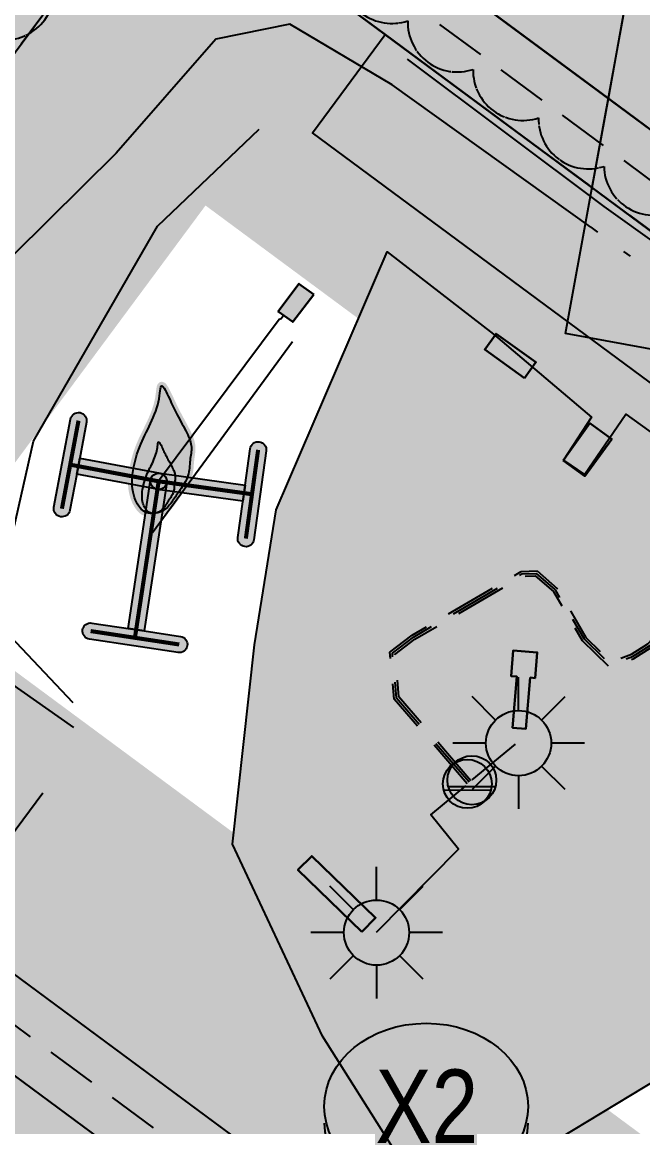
# Model space of a CAD drawing. Extents: x 391873 to 399328, y 6054492 to 6062838.
# Drawn here: x 396271.2 to 396347.4, y 6061966.1 to 6062101.7 of the extents above; entities that cross this region are included whole.
import ezdxf
from ezdxf.enums import TextEntityAlignment as Align

# ---------------------------------------------------------------- set-up
doc = ezdxf.new("R2010")
doc.units = 0
doc.header["$LTSCALE"] = 5
doc.header["$PDSIZE"] = 0.5
for name, pattern in [('0', [1, 1, 0]), ('foc-ACCESSROAD', [3.75, 2.5, -1.25]), ('foc-TIELINE', [1.875, 1.25, -0.625]), ('foc-TOPO', [1, 0.2, -0.8]), ('UG_PIPE', [1.875, 1.25, -0.625])]:
    doc.linetypes.add(name, pattern=pattern)
doc.layers.get('Defpoints').update_dxf_attribs({"color": 9})
for name, color, linetype, true_color in [('AS-PIPE-AG', 7, 'Continuous', 0x7d00fa), ('AS-STRUCTURE-H', 7, 'Continuous', 0xa8a8a8), ('P-TEMP-BLUE-H', 7, 'Continuous', 0x99e6ff)]:
    doc.layers.add(name, color=color, linetype=linetype, true_color=true_color)
for name, color, linetype in [('AS-PIPE-UG', 44, 'UG_PIPE'), ('AS-ROADS', 254, 'Continuous'), ('AS-SYMBOL', 7, 'Continuous'), ('C-RW', 13, 'Continuous'), ('C-WS', 13, 'foc-ACCESSROAD'), ('C-WS-S', 8, 'Continuous'), ('P-BUFFER-H 30m', 51, 'Continuous'), ('P-CROSSINGS', 250, 'Continuous'), ('P-PROPOSED', 10, 'Continuous'), ('P-PROPOSED-H', 21, 'Continuous'), ('P-TEMP-BLUE', 146, 'Continuous'), ('P-TXT', 4, 'Continuous'), ('T-BUSH', 110, '0'), ('T-GENERAL', 48, 'foc-TOPO'), ('T-SLOPE', 48, 'Continuous'), ('T-TIE', 201, 'foc-TIELINE')]:
    doc.layers.add(name, color=color, linetype=linetype)
doc.layers.add('AS-STRUCTURE', color=7, linetype='Continuous', lineweight=30, true_color=0x595959)
doc.layers.add('F-AR-T', color=190, linetype='Continuous', lineweight=9)
doc.layers.add('P-EXISTINGDISPO', color=175, linetype='Continuous', plot=False)
doc.styles.add('80CG', font='ARIALN.TTF', dxfattribs={"height": 10})
doc.styles.add('Crossing', font='ARIALN.TTF', dxfattribs={"height": 10})
doc.dimstyles.new('Compass 5 000', dxfattribs={"dimscale": 5, "dimtxt": 9, "dimasz": 2, "dimexe": 0.2, "dimexo": 0.0625, "dimgap": 0.5, "dimtad": 0, "dimtih": 1, "dimtoh": 1, "dimzin": 0, "dimdsep": 46, "dimtxsty": '80CG', "dimcen": 0.1, "dimse1": 1, "dimse2": 1, "dimclrd": 256, "dimclrt": 256, "dimaunit": 1, "dimadec": 4, "dimazin": 0, "dimtfac": 0.06, "dimtofl": 0, "dimtmove": 0, "dimatfit": 1, "dimfxl": 0.2, "dimtolj": 1, "dimtzin": 0, "dimlwd": -1, "dimarcsym": 0})

# ---------------------------------------------------------------- blocks, each defined once
blk = doc.blocks.new('*D65')
at = {"layer": 'Defpoints', "color": 0, "transparency": 16777216}
for p in [(396469.7040866739, 6062039.105457297), (396238.2492876239, 6061760.679206785), (396254.3096762304, 6061748.764531227)]:
    blk.add_point(p, dxfattribs=at)
at = {"layer": 'F-AR-T', "transparency": 16777216}
for p, q in [((396445.612455376, 6062056.978248399), (396437.581212685, 6062062.936363943)), ((396477.7353293654, 6062033.147341752), (396485.7665720563, 6062027.189226209)), ((396485.7665720563, 6062027.189226209), (396495.7665720568, 6062027.189226209))]:
    blk.add_line(p, q, dxfattribs=at)
for points in [[(396446.6054746332, 6062058.316788848), (396444.6194361183, 6062055.63970795), (396453.6436980674, 6062051.020132855)], [(396478.7283486226, 6062034.485882201), (396476.7423101077, 6062031.808801304), (396469.7040866739, 6062039.105457297)]]:
    blk.add_solid(points, dxfattribs=at)
at = {"layer": 'F-AR-T', "transparency": 16777216, "insert": (396545.173120487, 6062027.189226209), "char_height": 10, "attachment_point": 5, "style": '80CG', "bg_fill": 3, "box_fill_scale": 1.1, "bg_fill_color": 256, "bg_fill_true_color": 13158600, "bg_fill_transparency": 0}
blk.add_mtext('\\A1;Ovintiv\\P20.00 Access R/W\\PPlan 792 2649\\PLOC 770009', dxfattribs=at)
blk = doc.blocks.new('*D81')
at = {"layer": 'Defpoints', "color": 0, "transparency": 16777216}
for p in [(396254.1852636011, 6061996.698505617), (396248.2309146561, 6061988.669374643), (396255.8949307133, 6061982.985792438)]:
    blk.add_point(p, dxfattribs=at)
at = {"layer": 'P-TXT', "transparency": 16777216}
for p, q in [((396267.805975541, 6061999.047219109), (396273.7626714231, 6062007.079514805)), ((396249.9382348307, 6061974.95349674), (396243.9815389486, 6061966.921201043)), ((396243.9815389486, 6061966.921201043), (396233.9815389481, 6061966.921201043))]:
    blk.add_line(p, q, dxfattribs=at)
for points in [[(396266.4672595914, 6062000.040001756), (396269.1446914901, 6061998.054436461), (396261.8492796584, 6061991.014923411)], [(396248.5995188812, 6061975.946279387), (396251.2769507798, 6061973.960714093), (396255.8949307133, 6061982.985792438)]]:
    blk.add_solid(points, dxfattribs=at)
at = {"layer": 'P-TXT', "transparency": 16777216, "insert": (396221.229151499, 6061966.921201043), "char_height": 10, "attachment_point": 5, "style": '80CG'}
blk.add_mtext('\\A1;10.0', dxfattribs=at)
blk = doc.blocks.new('*U97')
h = blk.add_hatch(color=255)
h.dxf.hatch_style = 1
edge = h.paths.add_edge_path()
edge.add_arc((0.2034931282958751, 1.081013666304159), 0.2, -10.660768184100277, 169.3392318158997, ccw=False)
edge.add_line((0.4000410676239039, 1.044014915704909), (0.1595491887287788, -0.2335466899272789))
edge.add_line((0.1595491887287788, -0.2335466899272788), (-0.006945188967846211, -1.118012416903409))
edge.add_arc((-0.2034931282958751, -1.081013666304159), 0.2, 169.3392318158997, 349.33923181589967, ccw=False)
edge.add_line((-0.4000410676239039, -1.044014915704909), (0.006945188967846239, 1.118012416903409))
h = blk.add_hatch(color=255)
h.dxf.hatch_style = 1
edge = h.paths.add_edge_path()
edge.add_arc((2.170599999998343, -0.4086000002098128), 0.2, -100.66076818410028, 79.33923181589972, ccw=False)
edge.add_line((2.133601249399093, -0.6051479395378416), (0.1595491887287788, -0.2335466899272788))
edge.add_line((0.1595491887287788, -0.2335466899272788), (0.2335466899272788, 0.1595491887287788))
edge.add_line((0.2335466899272788, 0.1595491887287788), (2.207598750597593, -0.212052060881784))
at = {"color": 255}
blk.add_lwpolyline([(0.006945188967846211, 1.118012416903409, -0.9999999999999999), (0.4000410676239039, 1.044014915704909), (0.1595491887287788, -0.2335466899272788), (-0.006945188967846211, -1.118012416903409, -0.9999999999999999), (-0.4000410676239039, -1.044014915704909)], format="xyb", close=True, dxfattribs=at)
at = {"color": 72, "const_width": 0.1, "flags": 128}
for points in [[(0.203493128295875, 1.081013666304159), (-0.203493128295875, -1.081013666304159)], [(2.170599999998343, -0.4086000002098128), (0, 0)]]:
    blk.add_lwpolyline(points, dxfattribs=at)
at = {"color": 255, "flags": 128}
blk.add_lwpolyline([(2.207598750597593, -0.212052060881784, -0.9999999999999999), (2.133601249399093, -0.6051479395378416), (0.1595491887287788, -0.2335466899272788), (0.2335466899272788, 0.1595491887287788)], format="xyb", close=True, dxfattribs=at)
blk = doc.blocks.new('*U98')
h = blk.add_hatch(color=255)
h.dxf.hatch_style = 1
edge = h.paths.add_edge_path()
edge.add_arc((0.5821999999976222, 3.842399999841165), 0.2, -8.61591321735898, 171.384086782641, ccw=False)
edge.add_line((0.7799429622494549, 3.812438009255254), (0.2277049528377442, 0.1677809716659215))
edge.add_line((0.2277049528377441, 0.1677809716659214), (-0.1677809716659213, 0.2277049528377441))
edge.add_line((-0.1677809716659213, 0.2277049528377441), (0.3844570377457894, 3.872361990427077))
h = blk.add_hatch(color=255)
h.dxf.hatch_style = 1
edge = h.paths.add_edge_path()
edge.add_arc((-1.08758629238508, 0.1647909482225126), 0.2, 81.38408678264102, 261.38408678264096, ccw=False)
edge.add_line((-1.057624301799169, 0.3625339104743454), (0.2277049528377442, 0.1677809716659214))
edge.add_line((0.2277049528377441, 0.1677809716659214), (1.117548282970992, 0.03295201402932021))
edge.add_arc((1.08758629238508, -0.1647909482225126), 0.2, -98.61591321735898, 81.38408678264102, ccw=False)
edge.add_line((1.057624301799169, -0.3625339104743454), (-1.117548282970992, -0.03295201402932024))
at = {"color": 255, "flags": 128}
blk.add_lwpolyline([(0.3844570377457894, 3.872361990427077, -0.9999999999999999), (0.7799429622494549, 3.812438009255254), (0.2277049528377441, 0.1677809716659214), (-0.1677809716659213, 0.2277049528377441)], format="xyb", close=True, dxfattribs=at)
at = {"color": 72, "const_width": 0.1, "flags": 128}
for points in [[(0.5821999999976222, 3.842399999841165), (0, 0)], [(-1.08758629238508, 0.1647909482225126), (1.08758629238508, -0.1647909482225126)]]:
    blk.add_lwpolyline(points, dxfattribs=at)
at = {"color": 255}
blk.add_lwpolyline([(-1.117548282970992, -0.03295201402932021, -0.9999999999999999), (-1.057624301799169, 0.3625339104743454), (0.2277049528377441, 0.1677809716659214), (1.117548282970992, 0.03295201402932021, -0.9999999999999999), (1.057624301799169, -0.3625339104743454)], format="xyb", close=True, dxfattribs=at)
blk = doc.blocks.new('*U96')
h = blk.add_hatch(color=255)
h.dxf.hatch_style = 1
edge = h.paths.add_edge_path()
edge.add_arc((-0.1506198829767783, -1.089639229677448), 0.2, 172.1299266197276, 352.12992661972754, ccw=False)
edge.add_line((-0.3487361065544961, -1.062253796408943), (-0.1707307903092126, 0.2255016568462229))
edge.add_line((-0.1707307903092126, 0.2255016568462229), (-0.04749634060093944, 1.117024662945953))
edge.add_arc((0.1506198829767783, 1.089639229677448), 0.2, -7.870073380272515, 172.1299266197276, ccw=False)
edge.add_line((0.3487361065544961, 1.062253796408943), (0.04749634060093944, -1.117024662945953))
h = blk.add_hatch(color=255)
h.dxf.hatch_style = 1
edge = h.paths.add_edge_path()
edge.add_arc((-2.290400000003693, 0.3165999998666436), 0.2, 82.12992661972748, 262.1299266197275, ccw=False)
edge.add_line((-2.263014566735188, 0.5147162234443613), (-0.1707307903092126, 0.2255016568462229))
edge.add_line((-0.1707307903092126, 0.2255016568462229), (-0.2255016568462229, -0.1707307903092126))
edge.add_line((-0.2255016568462229, -0.1707307903092126), (-2.317785433272199, 0.1184837762889258))
at = {"color": 255}
blk.add_lwpolyline([(0.04749634060093944, -1.117024662945953, -0.9999999999999999), (-0.3487361065544961, -1.062253796408943), (-0.1707307903092126, 0.2255016568462229), (-0.04749634060093944, 1.117024662945953, -0.9999999999999999), (0.3487361065544961, 1.062253796408943)], format="xyb", close=True, dxfattribs=at)
at = {"color": 72, "const_width": 0.09999999999999999, "flags": 128}
for points in [[(-0.1506198829767783, -1.089639229677448), (0.1506198829767783, 1.089639229677448)], [(-2.290400000003693, 0.3165999998666436), (0, 0)]]:
    blk.add_lwpolyline(points, dxfattribs=at)
at = {"color": 255, "flags": 128}
blk.add_lwpolyline([(-2.317785433272199, 0.1184837762889258, -0.9999999999999999), (-2.263014566735188, 0.5147162234443613), (-0.1707307903092126, 0.2255016568462229), (-0.2255016568462229, -0.1707307903092126)], format="xyb", close=True, dxfattribs=at)
blk = doc.blocks.new('GAS')
h = blk.add_hatch(color=255)
h.dxf.hatch_style = 1
edge = h.paths.add_edge_path()
edge.add_arc((0, 0), 0.9, 0, 360)
for p, q in [((0, 0.8077887887338874), (0, 1.615577579286764)), ((-0.5711929310346023, 0.5711929297831376), (-1.142385862069204, 1.142385861385264)), ((0.5711929310309642, 0.5711929297831376), (1.142385862065566, 1.142385861385264)), ((-0.8077887898725749, 0), (-1.615577579628734, 0)), ((1.615577579625096, 0), (0.8077887898689368, 0)), ((-0.5711929310346023, -0.5711929316021271), (-1.142385862069204, -1.142385863204253)), ((0, -0.8077887905528768), (0, -1.615577581105753)), ((1.142385862065566, -1.142385863204253), (0.5711929310309642, -0.5711929316021271))]:
    blk.add_line(p, q)
blk.add_circle((0, 0), 0.8000000000000003)
blk = doc.blocks.new('RISER')
h = blk.add_hatch(color=255)
h.dxf.hatch_style = 1
edge = h.paths.add_edge_path()
edge.add_arc((0, 0), 0.7000000000000001, 0, 360)
blk.add_hatch(color=13).paths.add_polyline_path([(0.5809894393423747, -0.1498374831999172), (-0.5809055220925075, -0.1501624933266612, 0.7745966773228882)])
at = {"color": 13}
blk.add_line((-0.5809055220925075, -0.1501624933266612), (0.5809894393423747, -0.1498374831996898), dxfattribs=at)
blk.add_circle((0, 0), 0.6000000000000001, dxfattribs=at)
blk = doc.blocks.new('FLARE')
h = blk.add_hatch(color=255)
h.dxf.hatch_style = 1
h.paths.add_polyline_path([(0.1630320972290065, 2.409313236706794, 0.1141467632221378), (0.1250993457797449, 2.433655417312366), (0.1088195083939354, 2.43947328620925, 0.2615510427471396), (0.01228329441437381, 2.423059325648637), (-0.0002928845460701268, 2.412888226760515, 0.1312683871871916), (-0.03069049929035828, 2.371170205451563), (-0.0403414745342161, 2.34618771202986, 0.04149673464157563), (-0.04501147543487605, 2.330289243332572), (-0.05280251308795414, 2.292391773310328, 0.01517427261739508), (-0.05384358019000501, 2.286413430146922), (-0.06083994869550224, 2.237497402078816, 0.004375720112688995), (-0.06107259026975953, 2.23576267765452), (-0.06829918574658222, 2.178046923421107), (-0.0767055072428775, 2.114273803319065), (-0.08723210560856387, 2.046743008326075), (-0.1008617274383141, 1.977017887141301), (-0.1184638349695888, 1.905789010878152), (-0.1399980537898955, 1.832891742222273), (-0.165009697106143, 1.758727201517786), (-0.1929730450428906, 1.683866594860774), (-0.2233497954184713, 1.60885622983119), (-0.2555948076005734, 1.534221823064172), (-0.2891597781163, 1.460471904826363), (-0.3235093019975466, 1.388071535445761), (-0.3582355143262248, 1.317103372173506), (-0.3931520966361859, 1.246738300544393, 0.0005045250073197409), (-0.393241619305627, 1.246557433331645), (-0.4280325482577609, 1.176088778543317, 0.002398381573305534), (-0.4284531146331574, 1.175226531012413), (-0.4628196563025995, 1.103901769288996, 0.004176833610438316), (-0.4635322637877834, 1.10239066260101), (-0.4972990603346261, 1.029208637198735, 0.005735221063402881), (-0.4982362067057693, 1.027114776605913), (-0.5312279036770633, 0.9510743266978352, 0.006994466690975538), (-0.5323054205728113, 0.9484925052875042), (-0.5643466611254553, 0.8685924706494461, 0.007909996454017219), (-0.565477640608151, 0.8656377253421397), (-0.596393068524776, 0.7808769464941179, 0.00832295336894586), (-0.5974815419867809, 0.7777309746904848), (-0.6270247343309165, 0.687510761006024, 0.008095012799091889), (-0.6279823792210664, 0.6844178304461366), (-0.65562263760512, 0.589749368266439, 0.008067263584583907), (-0.6564768862372148, 0.586637805520013), (-0.6816124467113696, 0.488934750964745, 0.008386967293609592), (-0.682393630988372, 0.4856724261449017), (-0.7044227277037862, 0.3863484347757549, 0.009056116951485603), (-0.7051428544946248, 0.3827985916846046), (-0.7234637230540102, 0.2832673190976038, 0.0101230972408485), (-0.7241159215082007, 0.2792713695439488), (-0.7381267960809055, 0.180946472069536, 0.01168878153921921), (-0.7386779240368924, 0.1763041984943357), (-0.7477770397272252, 0.08059933152867416, 0.01392493150706976), (-0.7481495528336382, 0.07504291175405342), (-0.7517351447422698, -0.01662826831443454, 0.01648764755476579), (-0.751775504424586, -0.02322141147692491), (-0.7494532461241761, -0.1096877263146325, 0.0172550975033143), (-0.7490301445905061, -0.1165747265852133), (-0.7412354621301347, -0.1976349020501402, 0.0173496807282524), (-0.7403322338650469, -0.2045136391934648), (-0.7277079935738584, -0.280208879124757, 0.01731107374903002), (-0.7263335825737158, -0.2869934199284216), (-0.7095226498604461, -0.3573649271609156, 0.01715007316037549), (-0.7077013987691316, -0.3639766875257919), (-0.6873466385732172, -0.4290656658859007, 0.01688598954500328), (-0.6851148027817544, -0.4354386374104706), (-0.6618590810321621, -0.495286289105934, 0.01654583772152696), (-0.659259873071278, -0.5013709011798255), (-0.6337460546819784, -0.5560184310170371, 0.01616359382742195), (-0.6308237470875611, -0.5617838596122056), (-0.6036946983695088, -0.6112724695199176, 0.01632933640717796), (-0.6003704601607751, -0.6168929902771652), (-0.5721284282226407, -0.6612700839627905, 0.01882821901808565), (-0.5678500629983319, -0.6674648955427074), (-0.5384348256411613, -0.706802674624214, 0.02208722808901792), (-0.5328395223768894, -0.7136343495528763), (-0.5020502381739789, -0.748011215639508, 0.02534474641372956), (-0.4949172688247927, -0.7552060626705952), (-0.4625530990269908, -0.7847004174302583, 0.02823391018185538), (-0.45379690066693, -0.7918187372686134), (-0.4196570034109754, -0.8165089822950904, 0.03029822487402322), (-0.4094341742020333, -0.8229975615938656), (-0.3733177098620217, -0.8429620989779778, 0.03112942539292592), (-0.3620774059963878, -0.8482914603118843), (-0.3237835335712589, -0.8636086912295013, 0.03054396698192365), (-0.312194791265938, -0.8674417514978359), (-0.2715226711479772, -0.8781900775727536, 0.02846504161184355), (-0.2603759324993007, -0.8804664258459525), (-0.217280730677885, -0.8867387933466944, 0.02531087199272317), (-0.2072074565876392, -0.8876876765864381), (-0.1622683670429979, -0.8896352071496949, 0.02282955606346771), (-0.1531413265511219, -0.8896138391964996), (-0.1070935497809842, -0.8874022000120476, 0.02122574350962235), (-0.09864175731490832, -0.8866357506367422), (-0.05222049380608951, -0.8804306075278419, 0.02040118138435665), (-0.0441861344006611, -0.8790210038739588), (0.001873415334557649, -0.8689880240290222, 0.0202993126767644), (0.009727197601023363, -0.8669401621152701), (0.05468983305763686, -0.853245011815261, 0.02091139742750381), (0.06257911797001725, -0.8504766404139446), (0.1057096377444395, -0.8332849859339149, 0.02227661457910154), (0.1138278041144076, -0.8296221675066136), (0.1543910086074902, -0.8090996760372491, 0.02371211864441566), (0.1626372138707666, -0.8044240637718758), (0.2000736442423658, -0.7807851527827552, 0.02240801372930035), (0.2074267451134801, -0.7756675027885649), (0.2418799123770441, -0.7493215999502354, 0.01993019930964967), (0.248012238098454, -0.7442325747526866), (0.2798013952742622, -0.7156378585530092, 0.01714637725024879), (0.2847388589470938, -0.7108803880175856), (0.3141832588480611, -0.6804950376306351, 0.01421119969875763), (0.3180207118894032, -0.6763028761683927), (0.3454396079141588, -0.6445850697148217, 0.01122078129585392), (0.3482975782208086, -0.6411250287897019), (0.3740102231131459, -0.6085329464044662, 0.008212229870679833), (0.3760020490408351, -0.6059211100200628), (0.4003276961593656, -0.5729129294836639, 0.005171985051005823), (0.401537703579379, -0.5712349659013398), (0.424795605995314, -0.53826886641491, 0.002523236428071751), (0.4253732711513294, -0.5374412399714856), (0.4478754059746279, -0.5048530386004586, 0.001671211206814557), (0.4482533995142148, -0.5043016858176088), (0.4702826413740695, -0.4719377514927601, 0.001229486896353451), (0.4705583684881276, -0.471530521935847), (0.4923903156886809, -0.4391148618271927, 0.0007495538788668235), (0.4925574282788148, -0.438865931628925), (0.5144676789132063, -0.4061225523430494, 0.0002596875935044995), (0.514525401937135, -0.4060361921995082), (0.5367421864684729, -0.372759985084258), (0.5595642728985695, -0.3386401857442252), (0.5831778648935142, -0.3035329798490238), (0.607951843929186, -0.2670216177154998), (0.6341361012891866, -0.2287011453649939, 0.001310707375278497), (0.6344307497056434, -0.2282674934556326), (0.6614813227824925, -0.1882301486118649, 0.003726400826645832), (0.6623065489438886, -0.1869888951414396), (0.6894496357235766, -0.145494510374192, 0.006064526798539383), (0.6907528078481846, -0.1434485711690741), (0.7173065161150589, -0.1006224674679288, 0.008451711548543414), (0.7190390649848268, -0.09771976694969453), (0.7443215042803786, -0.0536872667478292, 0.01099124898588364), (0.7464260872875457, -0.04982782771276106), (0.769755364919547, -0.004714252476105685, 0.01376732836086321), (0.772148844331241, 0.0002441803767396777), (0.7928430697793374, 0.04631350947215651, 0.01683895507199145), (0.7953938615028164, 0.05254534784603493), (0.8127711420420383, 0.09944510836385234, 0.01910380518638523), (0.8151496114769543, 0.1067041127375887), (0.8287516477103054, 0.1542875886100319, 0.01698700840973597), (0.8303957372736477, 0.1608784678142001), (0.8406585932461894, 0.2089133617282641, 0.01363633084881302), (0.8416521976578224, 0.2142756011569418), (0.8492355290181877, 0.2625082216420651, 0.01024443528238307), (0.8497888567762857, 0.2665680316240469), (0.8553523195478192, 0.3147446872569617, 0.0068463173993783), (0.8556291873210284, 0.3174690534510773), (0.8598324370941555, 0.3653360525090648, 0.003418623913774153), (0.8599427362169081, 0.3666990303927378), (0.8634423229450476, 0.4139608519133162), (0.8668473886755237, 0.4596857331482624), (0.8707401288593246, 0.5030113675518351), (0.8756282496360654, 0.5448509776294941), (0.8813378521517734, 0.5864660457268656), (0.8873828021532972, 0.6280772952743519, 0.001278252002904068), (0.8874550143445958, 0.6285834701991462), (0.8932209473932744, 0.6697525523311469, 0.004735189850015235), (0.8934658768885129, 0.6716306823414016), (0.8983578028637567, 0.7121295795834612, 0.008354098302083784), (0.8987030259086168, 0.7154531042056078), (0.9021828408622241, 0.75544537573046, 0.01205918207346762), (0.9024849294255546, 0.7602588771740102), (0.9040145289800421, 0.7999080822507949, 0.01571240246026586), (0.9040593731406261, 0.8061913319629639), (0.9031006534023618, 0.8456610300245302, 0.01845717632507855), (0.9026492913435504, 0.8530275713542324), (0.8987629786461184, 0.8925139796015173, 0.01810220708916207), (0.8977937230738462, 0.8996873040011906), (0.8909358674536634, 0.9395172733920845, 0.01653276059977034), (0.8895992885263695, 0.9459920557751502), (0.879824770247069, 0.9865250941611521, 0.01457553302435534), (0.8782937174219114, 0.992149400806511), (0.8656574176820868, 1.033745016382454, 0.01243497837575419), (0.8640939609831548, 1.038466090801421), (0.8486507600246114, 1.081483792357176, 0.01028279715252608), (0.8471818501639063, 1.085325207919141), (0.8289866287777841, 1.1301245026375, 0.008240343276031311), (0.8276962308264046, 1.133157309748867), (0.8068038696619624, 1.180097706517472, 0.006379654618366747), (0.8057366003449715, 1.182415551430722), (0.7822019792802166, 1.231856558833897, 0.004735158973083994), (0.7813717629251187, 1.233558926835485), (0.7553332356219471, 1.285692223224714, 0.003387961163554182), (0.7547195080078382, 1.286900453828139), (0.726649311643996, 1.341246400784939, 0.002344699311552419), (0.726215008948202, 1.342077658792732), (0.6966688538486778, 1.397988790262843, 0.001492132360714422), (0.6963884178585431, 1.398515656000882), (0.6659220141482365, 1.45534450452692, 0.0007458364838583804), (0.6657806617477036, 1.455607226680513), (0.6349416073499015, 1.512721344286319), (0.6043657958689437, 1.569324818642599), (0.5746746397999232, 1.624646136689535), (0.546427730434516, 1.678022301111923), (0.5199549151584506, 1.729134218674517), (0.4949395311050466, 1.778549316597264), (0.470960739057773, 1.826951456662755), (0.4476150022237562, 1.874993483579374), (0.4245026860771759, 1.923321645915848), (0.4012291856815864, 1.972571630980383), (0.3774051620748651, 2.023366620696834), (0.3526543196530838, 2.076299872759591, 0.0003317879365586399), (0.3525980258418713, 2.076420057287578), (0.3267419364965463, 2.131526316092277, 0.001848684476789197), (0.326425357539847, 2.132194594113116), (0.2999704787325754, 2.187509614592045, 0.003799708921444465), (0.2993043280912389, 2.188875712202162), (0.2729062665603124, 2.241982841521803, 0.006473332154774659), (0.271723844587541, 2.244286308707615), (0.2460382108656631, 2.292768892743425, 0.01086492763971847), (0.2439209376934741, 2.296563647060566), (0.2196033399013686, 2.338005032860565, 0.01952409355597318), (0.2153926095197676, 2.344578746802426), (0.193098656127404, 2.376562280301869, 0.04107679177579166), (0.1826467970204249, 2.389204208808678)])
at = {"color": 13, "flags": 128}
for points in [[(0.1092462304914079, -0.7198699219818536), (0.06868302599832532, -0.7403924134498538), (0.02555250622754102, -0.7575840679285193), (-0.01941012922907248, -0.7712792182294379), (-0.06546967896065325, -0.7813121980736923), (-0.1118909424658341, -0.7875173411823653), (-0.1579387192432478, -0.7897289803670446), (-0.2028778087915271, -0.7877814498035605), (-0.2459730106093048, -0.7815090823035007), (-0.2866451307309035, -0.7707607562272187), (-0.3249390031523944, -0.7554435253089196), (-0.361055467496044, -0.7354789879220789), (-0.3951953647483606, -0.7107887428949198), (-0.4275595345316106, -0.6812943881461706), (-0.458348818741797, -0.6469175220493071), (-0.4877640560916916, -0.6075797429778049), (-0.5160060880225501, -0.5632026493051399), (-0.5431351367260504, -0.5137140394301696), (-0.5686489551262639, -0.459066509579543), (-0.5919046768976841, -0.3992188578242803), (-0.6122594370790466, -0.3341298795069179), (-0.6290703697995923, -0.2637583722437284), (-0.6416946100980567, -0.188063132286743), (-0.6494892925584281, -0.1070029567974871), (-0.6518115508552, -0.02053664202799155), (-0.6482259589429304, 0.0711345381157571), (-0.6391268432562356, 0.1668394050236657), (-0.6251159686908068, 0.2651643024316854), (-0.6067951001423353, 0.3646955749852623), (-0.5847660034160072, 0.4640195664203475), (-0.5596304429527663, 0.5617226209276396), (-0.5319901845577988, 0.6563910831525845), (-0.5024469922173012, 0.7466112968311336), (-0.4715315642752103, 0.8313720757494139), (-0.4394903237734979, 0.9112721102562773), (-0.4064986267476343, 0.9873125602960044), (-0.3727318301425839, 1.060494585812876), (-0.3383652886295749, 1.131819347205919), (-0.303574359153572, 1.202288003055173), (-0.2685343968405505, 1.272901714214413), (-0.2334207581807277, 1.344661640627919), (-0.1984718644816894, 1.418325334538849), (-0.1641783985942311, 1.493675923752335), (-0.1310941081865167, 1.570252926553394), (-0.09977274229095201, 1.647595863500783), (-0.07076804857570096, 1.725244254243762), (-0.04463377516367473, 1.802737618431593), (-0.02192367063253187, 1.879615475258788), (-0.003191483105183579, 1.955417345284104), (0.01127887500479119, 2.029443425085219), (0.02228283548538457, 2.100036618953482), (0.03088566446967889, 2.1653005094729), (0.03815262945499853, 2.223338677863239), (0.04514899793866789, 2.272254705799014), (0.05294003559902194, 2.310152175864232), (0.06259101084287977, 2.335134669278659), (0.07516718980332371, 2.345305768171556), (0.09144702718549524, 2.339487899275582), (0.1110617269805516, 2.319378871374965), (0.1333556803874671, 2.287395337857333), (0.1576732781504688, 2.245953952110312), (0.1833589119232784, 2.197471367976277), (0.2097569733596174, 2.144364238842854), (0.2362118522942183, 2.089049218097671), (0.2620679412902973, 2.033942960037848), (0.2868437470315257, 1.980956320307769), (0.3107542413235933, 1.929976967216817), (0.3341885114568868, 1.880386770876385), (0.3575356451765401, 1.831567601852612), (0.38118472977294, 1.782901330711638), (0.4055248534459679, 1.733769828474351), (0.4309451025765156, 1.683554964797395), (0.4578345662739594, 1.631638610701657), (0.4864248641897575, 1.577613569492996), (0.5163177540598554, 1.521916375890896), (0.5469575250717753, 1.465194496445065), (0.5777884673225344, 1.4080953995242), (0.6082548709091498, 1.351266551223262), (0.6378010259286384, 1.295355419910948), (0.6658712224780174, 1.241009472591713), (0.6919097497448092, 1.188876176270014), (0.7154443707950122, 1.139435168892987), (0.7363367319303507, 1.092494772178497), (0.7545319533310249, 1.047695477422849), (0.7699751542677404, 1.004677775922346), (0.782611454011203, 0.9630821603375352), (0.7923859722868656, 0.922549121964721), (0.7992438279106864, 0.8827191525549551), (0.8031301406081184, 0.8432327443140366), (0.8040888603463827, 0.8037630462192737), (0.8025592607882572, 0.764113841155222), (0.7990794458382879, 0.7241215696874406), (0.7941875198557682, 0.6836226723814889), (0.788421586745244, 0.6424535898029262), (0.782319751320756, 0.6004507616078172), (0.7764201174868504, 0.5574506292712158), (0.771260789148073, 0.5132896324491867), (0.7671802438526356, 0.4678737544006708), (0.763718453268666, 0.4213871441559149), (0.760215760434221, 0.3740834938932949), (0.756012510661094, 0.3262164948816917), (0.7504490478968364, 0.2780398392994812), (0.7428657165437471, 0.2298072188702918), (0.7326028605493775, 0.1817723248630045), (0.7190008243160264, 0.1341888490012479), (0.7016235437877185, 0.08728908851003325), (0.6809293183468981, 0.04121975943667167), (0.6576000407367246, -0.003893815760648067), (0.632317601426621, -0.04792631598797925), (0.6057638931597467, -0.09075241969662784), (0.5786208064055245, -0.1322468044284051), (0.5515702334523667, -0.1722841490893643), (0.5252940656791907, -0.2107391316760641), (0.5003146131602989, -0.2475533162444208), (0.4765158589325438, -0.2829358097235399), (0.4536222042734153, -0.3171626060113795), (0.4313580504604033, -0.3505096971869079), (0.4094477996804926, -0.383253076693336), (0.3876158523016784, -0.4156687370643795), (0.3655866105109453, -0.4480326712885017), (0.3430844755857834, -0.4806208728089132), (0.3198265733008157, -0.5135869721063955), (0.2955009260549559, -0.5465951528142341), (0.2697882811989984, -0.5791872351485381), (0.2423693851742428, -0.6109050415991533), (0.2129249853314832, -0.6412903919274413), (0.1811358281120192, -0.6698851081685007), (0.1466826608666452, -0.6962310109931877)], [(0.01771430217195302, -0.7488637190410827), (-0.0050010924351227, -0.7603563146451506), (-0.0291541835249518, -0.7699836407530256), (-0.05433325921694632, -0.777652925267148), (-0.08012660717577091, -0.7832713938162215), (-0.1061225146113429, -0.7867462738479389), (-0.1319092696430744, -0.7879847919004987), (-0.1570751599356299, -0.7868941745120992), (-0.1812084731536743, -0.7833816491304333), (-0.2039848602944403, -0.7773625863640063), (-0.2254294288686651, -0.768784937195278), (-0.2456546488101594, -0.7576047962222674), (-0.2647729914169759, -0.7437782589524886), (-0.2828969266229251, -0.7272614199839609), (-0.3001389252713125, -0.7080103748241982), (-0.3166114582054433, -0.6859812189807144), (-0.332426996268623, -0.6611300465967815), (-0.3476192635243933, -0.6334164247211902), (-0.3619070019194623, -0.6028138083868271), (-0.3749302061660273, -0.5692991232583609), (-0.3863288718857802, -0.5328492954552075), (-0.3957429942456656, -0.4934412510967832), (-0.4028125688673754, -0.4510519167572511), (-0.4071775909178541, -0.4056582185560274), (-0.4084780555640464, -0.3572370821577806), (-0.4064701240931754, -0.3059012212409016), (-0.4013746190903476, -0.252306496081701), (-0.3935285292609478, -0.1972445531512221), (-0.3832688433103613, -0.1415070407394978), (-0.3709325490344781, -0.08588560577231874), (-0.3568566351386835, -0.03117189517547558), (-0.3413780903283623, 0.02184244367049359), (-0.3248339028541523, 0.07236576338505074), (-0.3075212628427835, 0.1198317993791989), (-0.2895781683801033, 0.1645758186848525), (-0.2711028180638095, 0.2071584711254673), (-0.252193411855842, 0.2481404051602567), (-0.2329481488086458, 0.2880822715221711), (-0.213465227974666, 0.3275447191251715), (-0.1938428493158426, 0.3670883973379659), (-0.1741792118846206, 0.4072739559840102), (-0.1546078313222097, 0.44852562477422), (-0.135403490079625, 0.4907219543335941), (-0.1168762876513938, 0.5336050760840862), (-0.09933632262254832, 0.5769171205381554), (-0.08309369403286837, 0.6204002195725025), (-0.06845850137688103, 0.6637965032448392), (-0.05574084278487135, 0.7068481034318665), (-0.04525081775136641, 0.7492971506460435), (-0.03714741686417256, 0.7907517554438073), (-0.0309851991769392, 0.8302839440100342), (-0.02616761483659502, 0.8668317225735791), (-0.02209811444481602, 0.8993330969085491), (-0.01818014814853086, 0.9267260723343043), (-0.01381716700416291, 0.9479486555344465), (-0.008412621158640832, 0.9619388518283358), (-0.001369960758893285, 0.9676346674448268), (0.007746748193312669, 0.9643766609722206), (0.01873097991483519, 0.9531156049840774), (0.03121559413193609, 0.9352048262323933), (0.04483344875188777, 0.9119976505596696), (0.05921740395569941, 0.8848474033536604), (0.07400031810539076, 0.8551074109116144), (0.08881505047247629, 0.8241309995307802), (0.1032944603284704, 0.7932714945989119), (0.117168911598128, 0.7635989766592957), (0.1305587881834072, 0.735050538691894), (0.143681979549001, 0.7072800288322014), (0.1567563742501079, 0.679941294306218), (0.1699998617514211, 0.6526881823399435), (0.183630330608139, 0.6251745410688727), (0.1978656702849548, 0.5970542172642581), (0.2129237697918143, 0.5679810590615944), (0.228934337170358, 0.5377270361302635), (0.2456743552247644, 0.506536607458429), (0.2628326271551487, 0.474772355387131), (0.2800979547973839, 0.4427968608931678), (0.2971591408968379, 0.4109727058628323), (0.313704987289384, 0.3796624726371647), (0.3294242976298847, 0.3492287417382158), (0.3440058728447184, 0.3200340959617733), (0.3571852605236927, 0.2923471318306383), (0.3688849830869003, 0.2660605094158655), (0.3790743068893789, 0.2409729043345124), (0.3877224991956609, 0.2168829917488893), (0.3947988272702787, 0.1935894468213064), (0.40027255746827, 0.1708909456235688), (0.4041129565994197, 0.1485861628632392), (0.406289291473513, 0.126473773702628), (0.4068261748361692, 0.1043707432424981), (0.405969599083619, 0.08216718815197055), (0.4040209025479271, 0.05977151640286138), (0.4012814240159059, 0.03709213369324971), (0.3980525018196204, 0.01403744754020408), (0.394635473836388, -0.009484136358196338), (0.391331678853021, -0.03356421048488301), (0.388442454746837, -0.05829436868702942), (0.3861573497633799, -0.08372726024867916), (0.3842187467998883, -0.1097597621130717), (0.3822572391218273, -0.1362498062055693), (0.3799034190851671, -0.1630553258157761), (0.3767878799553728, -0.1900342528690544), (0.3725412140884146, -0.2170445202002611), (0.3667940147497575, -0.2439440610990005), (0.3591768747501192, -0.2705908074906347), (0.3494455974905577, -0.2968546734384745), (0.337856831461977, -0.3226534974648985), (0.3247924357456213, -0.3479170997754863), (0.3106342698774824, -0.3725753001210705), (0.2957641929388046, -0.3965579177977361), (0.2805640644655796, -0.4197947734658101), (0.2654157435390516, -0.4422156864213775), (0.2507010896952124, -0.4637504764152709), (0.2367125964301522, -0.4843664198281203), (0.2233852939898497, -0.5041806163765159), (0.2105648474898771, -0.523347621952098), (0.1980969211363117, -0.542021993356002), (0.1858271804994729, -0.5603582855703735), (0.1736012902401853, -0.5785110553963477), (0.1612649150192738, -0.5966348587255652), (0.1486637194975629, -0.6148842514496664), (0.1356392942543607, -0.6333452672199655), (0.1220169317239197, -0.651829848452735), (0.1076178502589755, -0.670081414414426), (0.09226326866701129, -0.6878433861904796), (0.07577440484601539, -0.7048591821378523), (0.0579724766939762, -0.7208722233419849), (0.03867870301837684, -0.7356259290693288)]]:
    blk.add_lwpolyline(points, close=True, dxfattribs=at)
blk = doc.blocks.new('xing2')
h = blk.add_hatch(color=50)
h.dxf.hatch_style = 1
edge = h.paths.add_edge_path()
edge.add_ellipse((0, 0), major_axis=(-12.5, 0), ratio=0.8162973455633619, start_angle=0, end_angle=360)
h = blk.add_hatch(color=250)
h.dxf.hatch_style = 1
edge = h.paths.add_edge_path()
edge.add_ellipse((0, -2.047489049626165), major_axis=(-12.5, 0), ratio=0.8162973455633619, start_angle=0, end_angle=180)
edge.add_line((12.5, -2.047489049626165), (12.5, 0))
edge.add_ellipse((0, 0), major_axis=(-12.5, 0), ratio=0.8162973455633619, start_angle=0, end_angle=180, ccw=False)
edge.add_line((-12.5, 0), (-12.5, -2.047489049626165))
at = {"color": 250}
blk.add_ellipse((0, 0), major_axis=(-12.5, 0), ratio=0.8162973455633619, dxfattribs=at)
blk.add_ellipse((0, -2.047489049626165), major_axis=(-12.5, 0), ratio=0.8162973455633619, start_param=0, end_param=3.141592653589793, dxfattribs=at)
at = {"color": 250, "style": 'Crossing'}
blk.add_attdef('CROSSING', text='', height=9, dxfattribs=at).set_placement((0.08916442567715421, 0.0199513138486509), align=Align.MIDDLE_CENTER)
at = {"color": 250, "style": 'Crossing', "flags": 1}
for tag, p in [('OWNER', (0.08916442567715421, -12.49201765665748)), ('DESCRIPTION', (0.08916442567715421, -25.770021277247)), ('LOCATION', (0.08916442567715421, -39.30337514164421)), ('DWG_REF', (0.08916442567715421, -52.83672900604233))]:
    blk.add_attdef(tag, text='', height=9, dxfattribs=at).set_placement(p, align=Align.MIDDLE_CENTER)

msp = doc.modelspace()

# ---------------------------------------------------------------- hatches: boundary and pattern name
at = {"layer": 'AS-ROADS'}
h = msp.add_hatch(color=256, dxfattribs=at)
h.dxf.hatch_style = 1
h.paths.add_polyline_path([(396321.331, 6061953.183), (396316.936, 6061963.117), (396308.07, 6061977.22), (396297.034, 6062000.794), (396299.7559999992, 6062025.24), (396302.3949999993, 6062041.828), (396316.014, 6062073.526), (396329.0659999992, 6062063.415), (396341.097, 6062053.211), (396337.6359999992, 6062047.945), (396340.2469999992, 6062046.188), (396345.315, 6062053.582), (396351.8709999992, 6062048.814), (396347.683, 6062043.916), (396357.843, 6062031.965), (396364.939, 6062039.63), (396369.003, 6062036.437), (396365.186, 6062030.99), (396370.9669999992, 6062026.893), (396367.6809999992, 6062021.583), (396370.6119999993, 6062019.789), (396376.023, 6062027.006), (396379.33, 6062025.316), (396384.412, 6062030.924), (396395.1449999993, 6062022.449), (396391.835, 6062019.743), (396390.1529999992, 6062014.088), (396384.1637966392, 6062011.359907094), (396381.6375581052, 6062009.035585574), (396380.1763885756, 6061998.433870501), (396387.3637724459, 6061985.4414786), (396372.773, 6061987.218), (396352.922, 6061974.167), (396335.3379999992, 6061963.540999988), (396334.173, 6061954.807), (396333.3393190063, 6061941.395318238), (396327.1623084227, 6061945.014092083)])
at = {"layer": 'AS-STRUCTURE-H'}
h = msp.add_hatch(color=256, dxfattribs=at)
h.dxf.hatch_style = 1
h.paths.add_polyline_path([(396307.001, 6062068.26), (396305.187, 6062069.594), (396302.66, 6062066.203), (396304.436, 6062064.903)])
h = msp.add_hatch(color=256, dxfattribs=at)
h.dxf.hatch_style = 1
h.paths.add_polyline_path([(396332.878, 6062057.994), (396334.2599999993, 6062059.964), (396329.3759999992, 6062063.45), (396327.981, 6062061.534)])
h = msp.add_hatch(color=256, dxfattribs=at)
h.dxf.hatch_style = 1
h.paths.add_polyline_path([(396337.6249999992, 6062047.9), (396340.262, 6062045.971), (396343.579, 6062050.521), (396340.891, 6062052.465)])
h = msp.add_hatch(color=256, dxfattribs=at)
h.dxf.hatch_style = 1
h.paths.add_polyline_path([(396333.5729211285, 6062021.227241496), (396333.05, 6062014.95), (396331.4136279938, 6062015.086316804), (396331.9365491222, 6062021.363558299), (396331.2229999992, 6062021.423), (396331.485446867, 6062024.573460508), (396334.432, 6062024.328), (396334.1695531322, 6062021.177539492)])
h = msp.add_hatch(color=256, dxfattribs=at)
h.dxf.hatch_style = 1
h.paths.add_polyline_path([(396312.909, 6061990.031), (396305.064, 6061997.626), (396306.7509999992, 6061999.319), (396314.589, 6061991.738)])
at = {"layer": 'P-BUFFER-H 30m'}
h = msp.add_hatch(color=256, dxfattribs=at)
h.dxf.hatch_style = 1
edge = h.paths.add_edge_path()
edge.add_line((396401.0645919459, 6062086.788861885), (396303.2332099296, 6062159.22782413))
edge.add_arc((396285.3878574825, 6062135.12704413), 29.9884011006337, 53.48201005289794, 143.4820100500096)
edge.add_line((396261.2870774835, 6062152.972396569), (396178.0825527019, 6062040.601741374))
edge.add_arc((396202.183332701, 6062022.756388935), 29.98840110003615, 143.4820100516376, 233.4820100517501)
edge.add_line((396184.3379802539, 6061998.655608936), (396337.0634449802, 6061885.570482821))
edge.add_line((396337.0634449802, 6061885.570482812), (396300.1869086752, 6061835.862750474))
edge.add_arc((396324.2713213912, 6061817.99531461), 29.98840110024632, 143.4294923830715, 176.9866747774702)
edge.add_line((396294.3243841724, 6061819.57175103), (396284.3059385851, 6061806.06738588))
edge.add_arc((396294.4997484172, 6061777.864718601), 29.98840110068047, 109.8723099886822, 143.4294923811794)
edge.add_line((396270.415335701, 6061795.732154475), (396239.2190730734, 6061753.681147848))
edge.add_line((396239.219073074, 6061753.681147848), (396212.5858973817, 6061718.774898965))
edge.add_line((396212.5858973811, 6061718.774898965), (396129.1911237788, 6061633.814402749))
edge.add_arc((396150.5924089145, 6061612.80751828), 29.98840109977098, 135.5328417226854, 142.658649533394)
edge.add_line((396126.7505525318, 6061630.997352935), (396090.5935978387, 6061583.605557615))
edge.add_line((396090.5935978392, 6061583.605557615), (395977.7483379794, 6061435.954635338))
edge.add_line((395977.7483379788, 6061435.95463533), (395820.2475955202, 6061331.816808803))
edge.add_arc((395836.7871924602, 6061306.801894589), 29.98840109966543, 123.4722562948733, 167.3077917840653)
edge.add_line((395807.5315749653, 6061313.390752268), (395806.8796432147, 6061310.496067506))
edge.add_line((395806.8796432152, 6061310.496067497), (395798.9220530672, 6061304.70792509))
edge.add_line((395798.9220530667, 6061304.707925099), (395726.3107095904, 6061251.892337895))
edge.add_arc((395743.95064118, 6061227.640801571), 29.98840109999212, 126.0311600194685, 215.9089600190879)
edge.add_line((395719.6615377316, 6061210.052633554), (395726.6958230017, 6061200.338348221))
edge.add_line((395726.6958230017, 6061200.338348221), (395684.3298326171, 6061169.574130787))
edge.add_arc((395701.9503953529, 6061145.308517886), 29.98840110005247, 125.9854131633343, 198.6220395531032)
edge.add_line((395673.5320175568, 6061135.732505985), (395594.6228882039, 6061096.795027975))
edge.add_line((395594.6228882034, 6061096.795027975), (395515.3439550591, 6061161.907227053))
edge.add_arc((395496.3108420058, 6061138.732999817), 29.98840109994158, 50.60356074704488, 140.6035607490084)
edge.add_line((395473.1366147686, 6061157.76611287), (395463.620128406, 6061146.179084681))
edge.add_arc((395486.7943556434, 6061127.14597162), 29.98840109954507, 140.6035607505945, 230.6035607484315)
edge.add_line((395467.7612425891, 6061103.971744391), (395577.1734233491, 6061014.11095272))
edge.add_arc((395596.2065364036, 6061037.285179956), 29.98840109997851, 230.6035607469589, 316.3027999964508)
edge.add_line((395617.8881776244, 6061016.567780639), (395632.5436186669, 6061031.905324206))
edge.add_line((395632.5436186675, 6061031.905324206), (395743.6785858534, 6061086.744547201))
edge.add_arc((395730.4085306625, 6061113.637108176), 29.98840110067278, 296.2638999997735, 381.3220219557273)
edge.add_line((395758.344271922, 6061124.54116984), (395756.4809852856, 6061129.314830789))
edge.add_line((395756.4809852856, 6061129.314830789), (395807.0971130052, 6061166.069915346))
edge.add_arc((395789.4765502692, 6061190.335528246), 29.98840110018919, 305.9854131636941, 395.9089600192834)
edge.add_line((395813.7656537174, 6061207.923696264), (395806.7103404322, 6061217.667021099))
edge.add_line((395806.7103404328, 6061217.667021099), (395842.7695500187, 6061243.895544594))
edge.add_line((395842.7695500187, 6061243.895544594), (395864.6805728599, 6061259.83304805))
edge.add_arc((395847.0406412705, 6061284.084584375), 29.98840110064231, 306.0311600181525, 347.3077917786886)
edge.add_line((395876.2962587652, 6061277.495726692), (395876.694002401, 6061279.261774198))
edge.add_line((395876.6940024005, 6061279.261774198), (396025.2772748457, 6061377.503463788))
edge.add_arc((396008.7376779049, 6061402.518378011), 29.9884011001147, 303.4722562961716, 322.5934811674402)
edge.add_line((396032.5588297059, 6061384.30143733), (396150.177446319, 6061538.103932003))
edge.add_arc((396126.356294738, 6061556.320872971), 29.98840109989414, 322.5934804774727, 322.6586488422155)
edge.add_line((396150.1981509008, 6061538.131038029), (396184.6562333661, 6061583.29608042))
edge.add_line((396184.6562333661, 6061583.29608042), (396268.0504609668, 6061668.25602038))
edge.add_arc((396246.6491758325, 6061689.26290485), 29.98840110007868, 315.5328417182777, 322.6566715807774)
edge.add_line((396270.490404255, 6061671.072247134), (396299.006078922, 6061708.445756342))
edge.add_arc((396275.1648505015, 6061726.636414061), 29.98840109957267, 322.656671575589, 323.4294923776976)
edge.add_line((396299.2492632158, 6061708.76897818), (396421.1222118733, 6061873.047636588))
edge.add_arc((396397.0377991575, 6061890.915072467), 29.98840110005939, 323.4294923828066, 413.4820100517501)
edge.add_line((396414.8831516047, 6061915.015852466), (396258.1115092966, 6062031.096959003))
edge.add_line((396258.1115092966, 6062031.096958995), (396293.7284275522, 6062079.198867525))
edge.add_line((396293.7284275522, 6062079.198867533), (396359.4193169153, 6062030.558239586))
edge.add_arc((396377.2646693615, 6062054.659019576), 29.98840109933152, 233.4820100532689, 323.4383669159104)
edge.add_line((396401.3518492713, 6062036.795314358), (396407.3064194085, 6062044.824376657))
edge.add_arc((396383.2192394987, 6062062.688081886), 29.98840110004326, 323.438366914548, 413.4820100516608)
at = {"layer": 'P-PROPOSED-H'}
h = msp.add_hatch(color=256, dxfattribs=at)
h.dxf.hatch_style = 1
h.paths.add_polyline_path([(396383.219239499, 6062062.688081903), (396285.3878574827, 6062135.127044148), (396202.183332701, 6062022.756388952), (396379.0316784822, 6061891.809545727), (396324.2713213912, 6061817.995314628), (396325.3076710512, 6061811.003653579), (396301.4930949794, 6061778.902792389), (396294.4997484172, 6061777.864718619), (396263.1829835848, 6061735.651281029), (396235.2948054922, 6061699.100187886), (396150.5924089132, 6061612.807518296), (396114.4354542196, 6061565.415722976), (395998.505, 6061413.728), (395836.78719246, 6061306.801894605), (395833.6536419188, 6061292.888412102), (395816.561984656, 6061280.456388793), (395743.9506411799, 6061227.640801589), (395768.54964118, 6061193.669801588), (395701.9503953528, 6061145.308517904), (395711.4397045905, 6061120.997312064), (395605.5115894757, 6061068.727394924), (395594.9745770424, 6061057.699962396), (395496.3108420059, 6061138.732999833), (395486.7943556434, 6061127.145971645), (395596.2065364034, 6061037.285179974), (395614.5222658729, 6061056.453371357), (395730.4085306627, 6061113.637108193), (395720.1272586635, 6061139.977288861), (395789.4765502691, 6061190.335528264), (395764.8705409307, 6061224.316208098), (395825.1296184294, 6061268.147080935), (395847.0406412705, 6061284.084584391), (395850.0894624403, 6061297.621854476), (396008.7376779058, 6061402.51837803), (396126.3562945194, 6061556.320872703), (396161.9469612527, 6061602.970420696), (396246.6491758325, 6061689.262904868), (396275.1648504994, 6061726.636414076), (396397.0377991574, 6061890.915072485), (396216.1653768499, 6062024.841531469), (396287.473, 6062121.144999987), (396377.2646693617, 6062054.659019603)])
at = {"layer": 'P-TEMP-BLUE-H'}
h = msp.add_hatch(color=256, dxfattribs=at)
h.dxf.hatch_style = 1
h.paths.add_polyline_path([(396309.1426971528, 6062117.537842208), (396343.1555774031, 6062092.353103964), (396345.1548559698, 6062103.3108504), (396315.0970036192, 6062125.567099741)])

# ---------------------------------------------------------------- linework, layer by layer
at = {"layer": 'AS-PIPE-AG', "flags": 128}
for points in [[(396304.3819999992, 6062062.48), (396287.227, 6062039.026)], [(396326.463, 6062008.67), (396331.77, 6062013.04499999)]]:
    msp.add_lwpolyline(points, dxfattribs=at)
at = {"layer": 'AS-PIPE-AG'}
for points in [[(396303.3379999992, 6062065.734, 0), (396302.997781, 6062065.297956, 0.3706859999999785), (396302.764, 6062065.184, 0), (396287.9759999993, 6062045.334, 0)], [(396314.7149999993, 6061989.96, 0), (396324.7489999993, 6062000.168, 0), (396321.3799999992, 6062004.37, 0), (396325.679, 6062007.96, 0)]]:
    msp.add_polyline3d(points, dxfattribs=at)
at = {"layer": 'AS-PIPE-UG', "flags": 128}
for points in [[(396325.845, 6062008.182), (396316.8809999992, 6062018.606), (396316.335, 6062024.362), (396319.092, 6062026.459), (396332.4419999992, 6062034.251), (396334.404, 6062034.339), (396336.8719999992, 6062032.186), (396338.543, 6062029.363), (396340.407, 6062026.166), (396343.4699999992, 6062023.171), (396345.999, 6062024.112), (396348.0179999992, 6062025.386), (396358.977, 6062037.164999988)], [(396326.0723745183, 6062008.377528126), (396317.1705401707, 6062018.729237322), (396316.6492937327, 6062024.224282197), (396319.2589773348, 6062026.209231967), (396332.5293063689, 6062033.954730381), (396334.2974046809, 6062034.034033465), (396336.6385096033, 6062031.991732453), (396338.2844325945, 6062029.211097741), (396340.1683551728, 6062025.979927954), (396343.3963280065, 6062022.823617592), (396346.132727909, 6062023.841787743), (396348.2110004488, 6062025.153189039), (396359.6359999992, 6062036.928)], [(396326.2997490373, 6062008.573056253), (396317.4600803421, 6062018.852474644), (396316.9635874648, 6062024.086564395), (396319.425954671, 6062025.959463934), (396332.6166127392, 6062033.658460762), (396334.1908093619, 6062033.729066931), (396336.405019208, 6062031.797464905), (396338.0258651903, 6062029.059195481), (396339.929710347, 6062025.793855908), (396343.3226560132, 6062022.476235186), (396346.2664558172, 6062023.571575486), (396348.4040008971, 6062024.920378078), (396360.058, 6062036.805)]]:
    msp.add_lwpolyline(points, dxfattribs=at)
at = {"layer": 'AS-ROADS', "flags": 128}
for points in [[(396316.936, 6061963.117), (396308.07, 6061977.22), (396297.034, 6062000.794), (396299.7559999992, 6062025.24), (396302.3949999993, 6062041.828), (396316.014, 6062073.526), (396329.0659999992, 6062063.415), (396341.097, 6062053.211), (396337.6359999992, 6062047.945), (396340.2469999992, 6062046.188), (396345.315, 6062053.582), (396351.8709999992, 6062048.814)], [(396352.922, 6061974.167), (396335.3379999992, 6061963.540999988)]]:
    msp.add_lwpolyline(points, dxfattribs=at)
at = {"layer": 'AS-STRUCTURE', "flags": 128}
for points in [[(396307.001, 6062068.26), (396305.187, 6062069.594), (396302.66, 6062066.203), (396304.436, 6062064.903)], [(396332.878, 6062057.994), (396334.2599999993, 6062059.964), (396329.3759999992, 6062063.45), (396327.981, 6062061.534)], [(396337.6249999992, 6062047.9), (396340.262, 6062045.971), (396343.579, 6062050.521), (396340.891, 6062052.465)], [(396312.909, 6061990.031), (396305.064, 6061997.626), (396306.7509999992, 6061999.319), (396314.589, 6061991.738)]]:
    msp.add_lwpolyline(points, close=True, dxfattribs=at)
msp.add_lwpolyline([(396333.5729211285, 6062021.227241496), (396333.05, 6062014.95), (396331.4136279938, 6062015.086316804), (396331.9365491222, 6062021.363558299), (396331.2229999992, 6062021.423), (396331.485446867, 6062024.573460508), (396334.432, 6062024.328), (396334.1695531322, 6062021.177539492), (396333.5729211284, 6062021.227241496)], dxfattribs=at)
at = {"layer": 'C-RW'}
for points in [[(396691.9790109631, 6062403.800575081), (396690.4858023549, 6062402.94432592), (396621.2353983558, 6062363.235807617), (396610.5794709123, 6062357.125686282), (396590.6635503666, 6062345.705816285), (396382.8873831397, 6062226.565380605), (396354.3129986587, 6062069.95599477), (396352.6393664743, 6062060.783013811), (396337.886010098, 6062063.473856371), (396340.8859769391, 6062079.913763705), (396369.3848568776, 6062236.111856879), (396581.6993168819, 6062357.792311231), (396591.0629885995, 6062363.159961252), (396621.6345617013, 6062380.680447549), (396692.3777004206, 6062421.223440836)], [(396691.630733955, 6062388.580750576), (396667.374275476, 6062355.882420555), (396619.5933038523, 6062291.47881773), (396588.4624615121, 6062249.515761081), (396420.0681785695, 6062022.965285714), (396411.1455023464, 6062010.914895714), (396306.859669637, 6062088.133037203), (396315.7823458599, 6062100.183427203), (396404.1215806335, 6062034.772897772), (396412.1584598653, 6062028.822013921), (396588.8601104484, 6062266.894361562), (396619.9908847125, 6062308.836596634), (396655.109240859, 6062356.151117444), (396688.8991910863, 6062401.677734751), (396691.986825974, 6062404.142093739)]]:
    msp.add_lwpolyline(points, dxfattribs=at)
at = {"layer": 'C-WS'}
msp.add_lwpolyline([(396208.1870357142, 6062005.664857144), (396204.1689999991, 6062008.640000001), (396287.473, 6062121.144999987), (396291.4910357135, 6062118.169857143), (396315.5992499997, 6062100.319000001), (396420.0681785695, 6062022.965285714), (396387.3416071416, 6061978.766892858), (396336.7641785702, 6061910.460285715), (396303.245724642, 6061935.27892743), (396232.2952499996, 6061987.814)], close=True, dxfattribs=at)
at = {"layer": 'P-EXISTINGDISPO', "flags": 128}
for points in [[(396354.5858592491, 6062071.451478584), (396341.1562988347, 6062081.39535753), (396343.1555774031, 6062092.353103964), (396356.5851663437, 6062082.409203898)], [(396372.9811439039, 6061908.727752892), (396216.1653768499, 6062024.841531469), (396210.2169260343, 6062016.807938136), (396367.0253294445, 6061900.699611948)]]:
    msp.add_lwpolyline(points, close=True, dxfattribs=at)
at = {"layer": 'P-PROPOSED', "flags": 128}
msp.add_lwpolyline([(395850.0894624403, 6061297.621854476), (396008.7376779058, 6061402.51837803), (396126.3562945194, 6061556.320872703), (396161.9469612527, 6061602.970420696), (396246.6491758325, 6061689.262904868), (396275.1648504994, 6061726.636414076), (396397.0377991574, 6061890.915072485), (396216.1653768499, 6062024.841531469), (396287.473, 6062121.144999987), (396377.2646693617, 6062054.659019603), (396383.219239499, 6062062.688081903), (396285.3878574827, 6062135.127044148), (396202.183332701, 6062022.756388952), (396379.0316784822, 6061891.809545727), (396324.2713213912, 6061817.995314628), (396325.3076710512, 6061811.003653579), (396301.4930949794, 6061778.902792389), (396294.4997484172, 6061777.864718619), (396263.1829835848, 6061735.651281029), (396235.2948054922, 6061699.100187886), (396150.5924089132, 6061612.807518296), (396114.4354542196, 6061565.415722976), (395998.505, 6061413.728), (395836.78719246, 6061306.801894605)], dxfattribs=at)
at = {"layer": 'P-TEMP-BLUE', "flags": 128}
msp.add_lwpolyline([(396309.1426971528, 6062117.537842208), (396343.1555774031, 6062092.353103964), (396345.1548559698, 6062103.3108504), (396315.0970036192, 6062125.567099741)], close=True, dxfattribs=at)
at = {"layer": 'T-BUSH', "flags": 128}
msp.add_lwpolyline([(396309.1960925983, 6061904.087687988, 0.52056705), (396310.7546383987, 6061908.854374765, 0.52056705), (396303.4123181035, 6061915.637664648, 0.52056705), (396296.0699978076, 6061922.420954531, 0.52056705), (396288.7276775124, 6061929.204244412, 0.52056705), (396281.3853572179, 6061935.987534296, 0.52056705), (396274.0430369228, 6061942.770824178, 0.52056705), (396266.7007166275, 6061949.55411406, 0.52056705), (396259.3583963316, 6061956.337403944, 0.52056705), (396252.0160760364, 6061963.120693825, 0.52056705), (396244.6737557419, 6061969.903983708, 0.52056705), (396237.3314354467, 6061976.687273591, 0.52056705), (396229.9891151508, 6061983.470563462, 0.52056705), (396222.6467948556, 6061990.253853356, 0.52056705), (396215.3044745611, 6061997.037143239, 0.52056705), (396207.962154266, 6062003.820433121, 0.52056705), (396203.8431884989, 6062010.912971737, 0.52056705), (396209.7618699588, 6062018.968522527, 0.52056705), (396215.6805514194, 6062027.02407334, 0.52056705), (396221.5992328807, 6062035.079624142, 0.52056705), (396227.5179143413, 6062043.135174943, 0.52056705), (396233.4365958011, 6062051.190725745, 0.52056705), (396239.3552772618, 6062059.246276546, 0.52056705), (396245.2739587231, 6062067.301827348, 0.52056705), (396251.1926401837, 6062075.35737815, 0.52056705), (396257.1113216435, 6062083.412928951, 0.52056705), (396263.0300031041, 6062091.468479753, 0.52056705), (396268.9486845654, 6062099.524030554, 0.52056705), (396274.867366026, 6062107.579581356, 0.52056705), (396280.7860474859, 6062115.635132157, 0.52056705), (396286.7047289465, 6062123.690682959, 0.52056705), (396294.4374627103, 6062119.718746133, 0.52056705), (396302.4687706079, 6062113.767209994, 0.52056705), (396310.5000785041, 6062107.815673855, 0.52056705), (396318.531386401, 6062101.864137716, 0.52056705), (396326.5626942987, 6062095.912601577, 0.52056705), (396334.5940021956, 6062089.961065438, 0.52056705), (396342.6253100918, 6062084.009529299, 0.52056705), (396350.8997558901, 6062078.406666822, 0.52056705), (396358.7052898954, 6062072.175264772, 0.52056705), (396366.4054344405, 6062065.801061846, 0.52056705), (396374.6000170382, 6062060.184699688, 0.52056705), (396383.536132124, 6062055.704907713, 0.52056705), (396392.4722472084, 6062051.225115739, 0.52056705), (396401.4083622935, 6062046.745323765, 0.52056705), (396410.3444773793, 6062042.26553179, 0.52056705), (396419.2805924645, 6062037.785739816, 0.52056705), (396428.0805723799, 6062034.504930241, 0.52056705), (396437.1882453827, 6062042.034289423, 0.52056705)], format="xyb", dxfattribs=at)
at = {"layer": 'T-GENERAL', "flags": 128}
msp.add_lwpolyline([(396341.001, 6062076.538), (396347.4499999993, 6062071.783), (396367.7889999992, 6062057.451)], dxfattribs=at)
at = {"layer": 'T-SLOPE', "flags": 128}
for points in [[(396341.001, 6062076.538), (396316.638, 6062094.018), (396304.0729999992, 6062101.48), (396295.0109999992, 6062099.639), (396282.763, 6062085.609), (396265.999, 6062069.054), (396254.5419999993, 6062050.254), (396259.415, 6062033.848), (396264.956, 6062023.889), (396277.5199999993, 6062015.104)], [(396369.359, 6062059.432), (396349.38, 6062074.265), (396342.651, 6062079.08), (396318.519, 6062097.16)], [(396277.501, 6062018.132), (396267.6759999992, 6062028.507), (396272.6069999993, 6062050.27), (396287.8299999993, 6062076.663), (396300.2889999992, 6062088.561)]]:
    msp.add_lwpolyline(points, dxfattribs=at)

# ---------------------------------------------------------------- next in the draw order: dimensions: what is measured, and where the dimension line sits
at = {"layer": 'F-AR-T'}
dim = msp.add_linear_dim(base=(396469.7040866739, 6062039.105457297), p1=(396238.2492876238, 6061760.679206785), p2=(396254.30967623, 6061748.764531227), angle=323.42949238307824, text='Ovintiv\\P20.00 Access R/W\\PPlan 792 2649\\PLOC 770009', dimstyle='Compass 5 000', override={"dimtfill": 1}, dxfattribs=at)
dim.commit()
dim.dimension.update_dxf_attribs({"geometry": '*D65', "text_midpoint": (396545.173120487, 6062027.189226209), "dimtype": 161})

# ---------------------------------------------------------------- next in the draw order: linework, layer by layer
at = {"layer": 'T-TIE', "flags": 128}
msp.add_lwpolyline([(396380.2419544303, 6062058.673550754), (396286.4304287407, 6062128.136022072), (396209.1743547748, 6062023.79896021), (396388.0245366921, 6061891.36986324), (396329.9837303511, 6061813.544465614), (396330.5552858491, 6061809.688506123), (396304.2740914932, 6061774.262766466), (396300.2417446043, 6061773.664215615), (396240.94302739, 6061694.152118232), (396156.2719441119, 6061607.891349846), (396003.5486106042, 6061408.075101799), (395843.438327451, 6061302.21187454), (395840.347141594, 6061288.486498237), (395754.4105910553, 6061225.978504844), (395779.0130957246, 6061192.002664926), (395711.0388270081, 6061142.642903387), (395720.924117627, 6061117.317210128), (395610.0169276744, 6061062.59038314), (395595.5905950176, 6061047.492611261), (395491.5526339061, 6061132.939528454)], dxfattribs=at)

# ---------------------------------------------------------------- next in the draw order: block references
at = {"layer": 'AS-SYMBOL'}
for name, p, xscale, yscale, zscale in [('FLARE', (396287.9759999993, 6062045.334), 4.998066850000021, 4.998066850000021, 4.998066850000021), ('*U97', (396277.123, 6062047.377), 5.000000000000012, 5.000000000000012, 5.000000000000012), ('*U96', (396299.428, 6062043.751), 5.000000000000012, 5.000000000000012, 5.000000000000012), ('*U98', (396285.065, 6062026.121999988), 5.000000000000012, 5.000000000000012, 5.000000000000012), ('RISER', (396325.845, 6062008.182), 4.998066850000019, 4.998066850000019, 4.998066850000019), ('RISER', (396326.407, 6062008.631), 4.998066850000019, 4.998066850000019, 4.998066850000019)]:
    msp.add_blockref(name, p, dxfattribs=dict(at, xscale=xscale, yscale=yscale, zscale=zscale))
at = {"layer": 'C-WS-S', "xscale": 5.000000000000012, "yscale": 5.000000000000012, "zscale": 5.000000000000012}
for p in [(396332.14, 6062013.19099999), (396314.712, 6061989.919)]:
    msp.add_blockref('GAS', p, dxfattribs=at)
at = {"layer": 'P-CROSSINGS'}
msp.add_blockref('xing2', (396320.8024530289, 6061968.589657913), dxfattribs=at).add_auto_attribs({'CROSSING': 'X2'})

# ---------------------------------------------------------------- next in the draw order: dimensions: what is measured, and where the dimension line sits
at = {"layer": 'P-TXT'}
dim = msp.add_aligned_dim(p1=(396254.1852636008, 6061996.698505616), p2=(396248.2309146564, 6061988.669374643), distance=9.541501391529597, text='10.0', dimstyle='Compass 5 000', dxfattribs=at)
dim.commit()
dim.dimension.update_dxf_attribs({"geometry": '*D81', "text_midpoint": (396221.229151499, 6061966.921201043)})

doc.saveas('drawing.dxf')
